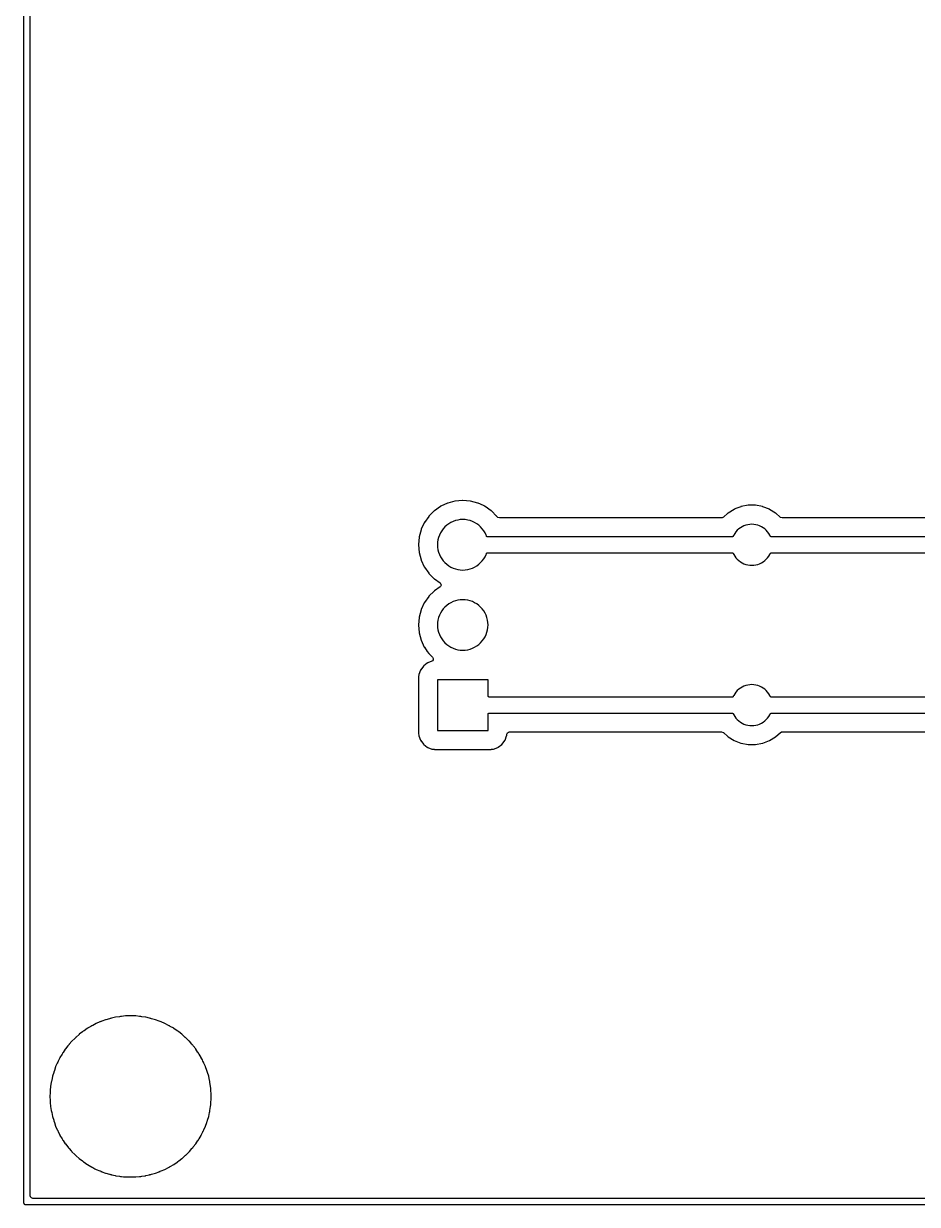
# Model space of a CAD drawing. Header units: metres. Extents: x -562 to 687, y -412 to 337.
# Drawn here: x -562.1 to -278.9, y -411.6 to -37.5 of the extents above; entities that cross this region are included whole.
import ezdxf

# ---------------------------------------------------------------- set-up
doc = ezdxf.new("R2010")
doc.units = ezdxf.units.M

msp = doc.modelspace()

# ---------------------------------------------------------------- linework, layer by layer
for points in [[(-562.13, 336.06), (-562.13, -411.14), (-562.13, -411.15), (-562.13, -411.16), (-562.13, -411.18), (-562.13, -411.19), (-562.13, -411.2), (-562.13, -411.21), (-562.13, -411.23), (-562.12, -411.24), (-562.12, -411.25), (-562.12, -411.26), (-562.12, -411.27), (-562.11, -411.29), (-562.11, -411.3), (-562.1, -411.31), (-562.1, -411.32), (-562.1, -411.33), (-562.09, -411.34), (-562.09, -411.35), (-562.08, -411.36), (-562.07, -411.38), (-562.07, -411.39), (-562.06, -411.4), (-562.06, -411.41), (-562.05, -411.42), (-562.04, -411.43), (-562.04, -411.44), (-562.03, -411.45), (-562.02, -411.46), (-562.01, -411.47), (-562, -411.48), (-562, -411.48), (-561.99, -411.49), (-561.98, -411.5), (-561.97, -411.51), (-561.96, -411.52), (-561.95, -411.53), (-561.94, -411.53), (-561.93, -411.54), (-561.92, -411.55), (-561.91, -411.56), (-561.9, -411.56), (-561.89, -411.57), (-561.88, -411.58), (-561.87, -411.58), (-561.86, -411.59), (-561.85, -411.59), (-561.84, -411.6), (-561.83, -411.6), (-561.81, -411.61), (-561.8, -411.61), (-561.79, -411.61), (-561.78, -411.62), (-561.77, -411.62), (-561.76, -411.63), (-561.74, -411.63), (-561.73, -411.63), (-561.72, -411.63), (-561.71, -411.63), (-561.7, -411.64), (-561.68, -411.64), (-561.67, -411.64), (-561.66, -411.64), (-561.65, -411.64), (-561.63, -411.64), (686.86, -411.64)], [(-560.13, 333.75), (-560.13, -408.85), (-560.06, -409.18), (-559.78, -409.5), (-559.32, -409.64), (683.17, -409.64), (683.51, -409.57), (683.83, -409.29), (683.97, -408.83), (683.98, -402.45), (685.36, 333.76), (685.29, 334.1), (685.01, 334.42), (684.55, 334.56), (-559.34, 334.56), (-559.68, 334.49), (-560, 334.21), (-560.13, 333.75)], [(-180.55, -194.15), (-321.78, -194.15), (-322.29, -194), (-322.37, -193.95), (-323.77, -192.67), (-323.78, -192.66), (-323.79, -192.66), (-323.79, -192.65), (-323.8, -192.64), (-323.81, -192.64), (-323.81, -192.64), (-323.82, -192.63), (-323.83, -192.62), (-323.85, -192.61), (-325.74, -191.44), (-325.75, -191.43), (-325.76, -191.43), (-325.77, -191.42), (-325.79, -191.41), (-325.8, -191.41), (-325.81, -191.4), (-325.82, -191.4), (-325.82, -191.4), (-327.89, -190.6), (-327.9, -190.59), (-327.92, -190.59), (-327.93, -190.59), (-327.94, -190.58), (-327.95, -190.58), (-327.96, -190.58), (-327.97, -190.57), (-327.98, -190.57), (-330.17, -190.16), (-330.18, -190.16), (-330.19, -190.16), (-330.2, -190.16), (-330.22, -190.16), (-330.23, -190.16), (-330.24, -190.16), (-330.25, -190.16), (-330.26, -190.15), (-332.49, -190.15), (-332.5, -190.16), (-332.51, -190.16), (-332.52, -190.16), (-332.53, -190.16), (-332.54, -190.16), (-332.56, -190.16), (-332.57, -190.16), (-332.58, -190.16), (-334.77, -190.57), (-334.78, -190.57), (-334.79, -190.58), (-334.8, -190.58), (-334.81, -190.58), (-334.82, -190.59), (-334.83, -190.59), (-334.84, -190.59), (-334.85, -190.6), (-336.17, -191.11), (-336.93, -191.4), (-336.93, -191.4), (-336.95, -191.41), (-336.96, -191.41), (-336.97, -191.42), (-336.99, -191.43), (-337, -191.43), (-337.01, -191.44), (-338.9, -192.61), (-338.91, -192.62), (-338.92, -192.63), (-338.93, -192.63), (-338.94, -192.64), (-338.94, -192.64), (-338.95, -192.65), (-338.96, -192.65), (-338.97, -192.66), (-338.98, -192.67), (-338.98, -192.67), (-338.98, -192.67), (-338.98, -192.67), (-338.98, -192.67), (-340.34, -193.91), (-340.82, -194.15), (-340.91, -194.15), (-411.38, -194.15), (-411.86, -194.01), (-412.08, -193.8), (-412.18, -193.66), (-412.19, -193.65), (-412.19, -193.64), (-412.2, -193.63), (-412.21, -193.62), (-412.21, -193.62), (-412.22, -193.61), (-412.23, -193.6), (-412.24, -193.59), (-413.91, -191.92), (-413.91, -191.91), (-413.92, -191.91), (-413.93, -191.9), (-413.94, -191.89), (-413.94, -191.89), (-413.95, -191.88), (-413.96, -191.87), (-413.97, -191.87), (-413.97, -191.87), (-413.97, -191.87), (-413.97, -191.87), (-413.97, -191.87), (-413.97, -191.87), (-415.91, -190.51), (-415.92, -190.5), (-415.94, -190.49), (-415.96, -190.48), (-415.97, -190.47), (-415.97, -190.47), (-415.98, -190.47), (-415.98, -190.47), (-415.98, -190.47), (-415.98, -190.47), (-416.44, -190.26), (-418.13, -189.47), (-418.14, -189.46), (-418.15, -189.46), (-418.16, -189.45), (-418.16, -189.45), (-418.17, -189.45), (-418.18, -189.45), (-418.2, -189.44), (-418.21, -189.44), (-420.49, -188.83), (-420.5, -188.82), (-420.51, -188.82), (-420.51, -188.82), (-420.52, -188.82), (-420.52, -188.82), (-420.54, -188.82), (-420.55, -188.81), (-420.56, -188.81), (-420.58, -188.81), (-422.93, -188.61), (-422.94, -188.6), (-422.95, -188.6), (-422.96, -188.6), (-422.97, -188.6), (-422.97, -188.6), (-422.98, -188.6), (-423, -188.6), (-423.01, -188.6), (-423.02, -188.61), (-425.37, -188.81), (-425.39, -188.81), (-425.4, -188.81), (-425.41, -188.82), (-425.43, -188.82), (-425.43, -188.82), (-425.43, -188.82), (-425.44, -188.82), (-425.45, -188.82), (-425.46, -188.83), (-427.74, -189.44), (-427.75, -189.44), (-427.76, -189.44), (-427.77, -189.45), (-427.78, -189.45), (-427.79, -189.45), (-427.8, -189.46), (-427.8, -189.46), (-427.81, -189.46), (-427.81, -189.46), (-427.82, -189.46), (-427.82, -189.47), (-427.82, -189.47), (-427.82, -189.47), (-429.96, -190.47), (-429.97, -190.47), (-429.97, -190.47), (-429.97, -190.47), (-429.98, -190.47), (-429.98, -190.47), (-429.99, -190.48), (-430.01, -190.49), (-430.02, -190.5), (-430.04, -190.51), (-431.97, -191.87), (-431.98, -191.87), (-431.99, -191.88), (-432, -191.89), (-432.01, -191.89), (-432.02, -191.9), (-432.03, -191.91), (-432.03, -191.91), (-432.04, -191.92), (-433.71, -193.59), (-433.72, -193.6), (-433.73, -193.61), (-433.73, -193.62), (-433.74, -193.62), (-433.75, -193.63), (-433.76, -193.64), (-433.76, -193.65), (-433.77, -193.66), (-435.12, -195.59), (-435.13, -195.61), (-435.14, -195.63), (-435.15, -195.64), (-435.16, -195.66), (-435.16, -195.66), (-435.16, -195.66), (-435.16, -195.66), (-435.17, -195.67), (-435.17, -195.67), (-436.1, -197.68), (-436.12, -197.7), (-436.17, -197.81), (-436.17, -197.81), (-436.17, -197.82), (-436.17, -197.82), (-436.17, -197.82), (-436.17, -197.82), (-436.17, -197.83), (-436.18, -197.84), (-436.18, -197.85), (-436.18, -197.86), (-436.19, -197.87), (-436.19, -197.88), (-436.19, -197.88), (-436.2, -197.89), (-436.81, -200.18), (-436.81, -200.18), (-436.81, -200.19), (-436.81, -200.2), (-436.81, -200.21), (-436.81, -200.21), (-436.82, -200.22), (-436.82, -200.24), (-436.82, -200.25), (-436.82, -200.26), (-437.03, -202.62), (-437.03, -202.63), (-437.03, -202.64), (-437.03, -202.65), (-437.03, -202.66), (-437.03, -202.66), (-437.03, -202.67), (-437.03, -202.68), (-437.03, -202.69), (-437.03, -202.7), (-436.82, -205.06), (-436.82, -205.07), (-436.82, -205.08), (-436.82, -205.1), (-436.81, -205.11), (-436.81, -205.11), (-436.81, -205.12), (-436.81, -205.13), (-436.81, -205.14), (-436.81, -205.14), (-436.2, -207.43), (-436.19, -207.44), (-436.19, -207.45), (-436.19, -207.46), (-436.18, -207.47), (-436.18, -207.47), (-436.18, -207.49), (-436.17, -207.5), (-436.17, -207.51), (-436.16, -207.53), (-435.17, -209.65), (-435.17, -209.65), (-435.16, -209.66), (-435.16, -209.66), (-435.16, -209.66), (-435.16, -209.66), (-435.15, -209.68), (-435.14, -209.69), (-435.13, -209.71), (-435.12, -209.73), (-433.77, -211.66), (-433.77, -211.66), (-433.77, -211.66), (-433.77, -211.66), (-433.77, -211.66), (-433.77, -211.66), (-433.76, -211.67), (-433.75, -211.68), (-433.75, -211.69), (-433.74, -211.7), (-433.73, -211.71), (-433.73, -211.71), (-433.72, -211.72), (-433.71, -211.73), (-432.04, -213.4), (-432.03, -213.41), (-432.03, -213.41), (-432.02, -213.42), (-432.01, -213.43), (-432.01, -213.43), (-432, -213.44), (-431.99, -213.44), (-431.98, -213.45), (-431.97, -213.45), (-430.18, -214.71), (-429.88, -215.09), (-429.84, -215.49), (-430.04, -215.9), (-430.14, -215.98), (-431.97, -217.27), (-431.98, -217.27), (-431.99, -217.28), (-432, -217.29), (-432.01, -217.29), (-432.02, -217.3), (-432.03, -217.31), (-432.03, -217.31), (-432.04, -217.32), (-433.71, -218.99), (-433.72, -219), (-433.73, -219.01), (-433.73, -219.02), (-433.74, -219.02), (-433.75, -219.03), (-433.76, -219.04), (-433.76, -219.05), (-433.77, -219.06), (-435.12, -220.99), (-435.13, -221.01), (-435.14, -221.03), (-435.15, -221.04), (-435.16, -221.06), (-435.16, -221.06), (-435.16, -221.06), (-435.16, -221.06), (-435.17, -221.07), (-435.17, -221.07), (-436.17, -223.21), (-436.17, -223.21), (-436.17, -223.22), (-436.17, -223.22), (-436.17, -223.22), (-436.17, -223.22), (-436.17, -223.23), (-436.18, -223.24), (-436.18, -223.25), (-436.18, -223.26), (-436.19, -223.27), (-436.19, -223.28), (-436.19, -223.28), (-436.2, -223.29), (-436.81, -225.58), (-436.81, -225.58), (-436.81, -225.59), (-436.81, -225.6), (-436.81, -225.61), (-436.81, -225.61), (-436.82, -225.62), (-436.82, -225.64), (-436.82, -225.65), (-436.82, -225.66), (-437.03, -228.02), (-437.03, -228.03), (-437.03, -228.04), (-437.03, -228.05), (-437.03, -228.06), (-437.03, -228.06), (-437.03, -228.07)], [(-176.92, -200.16), (-325.06, -200.16), (-325.07, -200.16), (-325.08, -200.16), (-325.09, -200.16), (-325.11, -200.16), (-325.12, -200.16), (-325.13, -200.15), (-325.14, -200.15), (-325.15, -200.15), (-325.16, -200.15), (-325.18, -200.14), (-325.19, -200.14), (-325.2, -200.14), (-325.21, -200.14), (-325.22, -200.13), (-325.23, -200.13), (-325.24, -200.12), (-325.25, -200.12), (-325.26, -200.11), (-325.28, -200.11), (-325.29, -200.1), (-325.3, -200.1), (-325.31, -200.09), (-325.32, -200.09), (-325.33, -200.08), (-325.34, -200.07), (-325.35, -200.07), (-325.36, -200.06), (-325.37, -200.05), (-325.37, -200.05), (-325.38, -200.04), (-325.39, -200.03), (-325.4, -200.02), (-325.41, -200.02), (-325.42, -200.01), (-325.43, -200), (-325.43, -199.99), (-325.44, -199.98), (-325.45, -199.97), (-325.46, -199.96), (-325.46, -199.95), (-325.47, -199.94), (-325.48, -199.93), (-325.48, -199.92), (-325.49, -199.91), (-325.5, -199.9), (-325.5, -199.89), (-325.51, -199.88), (-325.51, -199.87), (-325.64, -199.6), (-325.97, -199.05), (-326.35, -198.54), (-326.78, -198.06), (-327.25, -197.64), (-327.76, -197.26), (-328.31, -196.93), (-328.89, -196.66), (-329.49, -196.44), (-330.11, -196.29), (-330.74, -196.19), (-331.37, -196.16), (-332.01, -196.19), (-332.64, -196.29), (-333.26, -196.44), (-333.86, -196.66), (-334.44, -196.93), (-334.98, -197.26), (-335.5, -197.64), (-335.97, -198.06), (-336.4, -198.54), (-336.78, -199.05), (-337.11, -199.6), (-337.24, -199.87), (-337.24, -199.88), (-337.25, -199.89), (-337.25, -199.9), (-337.26, -199.91), (-337.26, -199.92), (-337.27, -199.93), (-337.28, -199.94), (-337.28, -199.95), (-337.29, -199.96), (-337.3, -199.97), (-337.31, -199.98), (-337.31, -199.99), (-337.32, -200), (-337.33, -200.01), (-337.34, -200.02), (-337.35, -200.02), (-337.36, -200.03), (-337.36, -200.04), (-337.37, -200.05), (-337.38, -200.05), (-337.39, -200.06), (-337.4, -200.07), (-337.41, -200.07), (-337.42, -200.08), (-337.43, -200.09), (-337.44, -200.09), (-337.45, -200.1), (-337.46, -200.1), (-337.47, -200.11), (-337.48, -200.11), (-337.49, -200.12), (-337.5, -200.12), (-337.52, -200.13), (-337.53, -200.13), (-337.54, -200.14), (-337.55, -200.14), (-337.56, -200.14), (-337.57, -200.14), (-337.58, -200.15), (-337.59, -200.15), (-337.61, -200.15), (-337.62, -200.15), (-337.63, -200.16), (-337.64, -200.16), (-337.65, -200.16), (-337.66, -200.16), (-337.68, -200.16), (-337.69, -200.16), (-415.03, -200.16), (-415.04, -200.16), (-415.05, -200.16), (-415.07, -200.16), (-415.08, -200.16), (-415.09, -200.16), (-415.1, -200.15), (-415.11, -200.15), (-415.12, -200.15), (-415.14, -200.15), (-415.15, -200.14), (-415.16, -200.14), (-415.17, -200.14), (-415.18, -200.14), (-415.19, -200.13), (-415.2, -200.13), (-415.22, -200.12), (-415.23, -200.12), (-415.24, -200.11), (-415.25, -200.11), (-415.26, -200.1), (-415.27, -200.1), (-415.28, -200.09), (-415.29, -200.09), (-415.3, -200.08), (-415.31, -200.07), (-415.32, -200.07), (-415.33, -200.06), (-415.34, -200.05), (-415.35, -200.05), (-415.36, -200.04), (-415.37, -200.03), (-415.37, -200.02), (-415.38, -200.01), (-415.39, -200.01), (-415.4, -200), (-415.41, -199.99), (-415.41, -199.98), (-415.42, -199.97), (-415.43, -199.96), (-415.44, -199.95), (-415.44, -199.94), (-415.45, -199.93), (-415.46, -199.92), (-415.46, -199.91), (-415.47, -199.9), (-415.47, -199.89), (-415.48, -199.88), (-415.48, -199.87), (-415.49, -199.86), (-415.49, -199.85), (-415.5, -199.84), (-415.5, -199.83), (-415.58, -199.6), (-415.92, -198.89), (-416.32, -198.22), (-416.79, -197.59), (-417.32, -197), (-417.9, -196.48), (-418.53, -196.01), (-419.2, -195.61), (-419.91, -195.27), (-420.65, -195.01), (-421.41, -194.81), (-422.19, -194.7), (-422.97, -194.66), (-423.76, -194.7), (-424.53, -194.81), (-425.3, -195.01), (-426.04, -195.27), (-426.74, -195.61), (-427.42, -196.01), (-428.05, -196.48), (-428.63, -197), (-429.16, -197.59), (-429.63, -198.22), (-430.03, -198.89), (-430.36, -199.6), (-430.63, -200.34), (-430.82, -201.1), (-430.93, -201.88), (-430.97, -202.66), (-430.93, -203.44), (-430.82, -204.22), (-430.63, -204.98), (-430.36, -205.72), (-430.03, -206.43), (-429.63, -207.1), (-429.16, -207.73), (-428.63, -208.32), (-428.05, -208.84), (-427.42, -209.31), (-426.74, -209.71), (-426.04, -210.05), (-425.3, -210.31), (-424.53, -210.51), (-423.76, -210.62), (-422.97, -210.66)], [(-422.97, -210.66), (-422.19, -210.62), (-421.41, -210.51), (-420.65, -210.31), (-419.91, -210.05), (-419.2, -209.71), (-418.53, -209.31), (-417.9, -208.84), (-417.32, -208.32), (-416.79, -207.73), (-416.32, -207.1), (-415.92, -206.43), (-415.58, -205.72), (-415.5, -205.49), (-415.5, -205.48), (-415.49, -205.47), (-415.49, -205.46), (-415.48, -205.45), (-415.48, -205.44), (-415.47, -205.43), (-415.47, -205.42), (-415.46, -205.41), (-415.46, -205.4), (-415.45, -205.39), (-415.44, -205.38), (-415.44, -205.37), (-415.43, -205.36), (-415.42, -205.35), (-415.41, -205.34), (-415.41, -205.33), (-415.4, -205.32), (-415.39, -205.31), (-415.38, -205.31), (-415.37, -205.3), (-415.37, -205.29), (-415.36, -205.28), (-415.35, -205.27), (-415.34, -205.27), (-415.33, -205.26), (-415.32, -205.25), (-415.31, -205.25), (-415.3, -205.24), (-415.29, -205.23), (-415.28, -205.23), (-415.27, -205.22), (-415.26, -205.22), (-415.25, -205.21), (-415.24, -205.21), (-415.23, -205.2), (-415.22, -205.2), (-415.2, -205.19), (-415.19, -205.19), (-415.18, -205.18), (-415.17, -205.18), (-415.16, -205.18), (-415.15, -205.18), (-415.14, -205.17), (-415.12, -205.17), (-415.11, -205.17), (-415.1, -205.17), (-415.09, -205.16), (-415.08, -205.16), (-415.07, -205.16), (-415.05, -205.16), (-415.04, -205.16), (-415.03, -205.16), (-337.69, -205.16), (-337.68, -205.16), (-337.66, -205.16), (-337.65, -205.16), (-337.64, -205.16), (-337.63, -205.16), (-337.62, -205.17), (-337.61, -205.17), (-337.59, -205.17), (-337.58, -205.17), (-337.57, -205.18), (-337.56, -205.18), (-337.55, -205.18), (-337.54, -205.18), (-337.53, -205.19), (-337.52, -205.19), (-337.5, -205.2), (-337.49, -205.2), (-337.48, -205.21), (-337.47, -205.21), (-337.46, -205.22), (-337.45, -205.22), (-337.44, -205.23), (-337.43, -205.23), (-337.42, -205.24), (-337.41, -205.25), (-337.4, -205.25), (-337.39, -205.26), (-337.38, -205.27), (-337.37, -205.27), (-337.36, -205.28), (-337.36, -205.29), (-337.35, -205.3), (-337.34, -205.3), (-337.33, -205.31), (-337.32, -205.32), (-337.31, -205.33), (-337.31, -205.34), (-337.3, -205.35), (-337.29, -205.36), (-337.28, -205.37), (-337.28, -205.38), (-337.27, -205.39), (-337.26, -205.4), (-337.26, -205.41), (-337.25, -205.42), (-337.25, -205.43), (-337.24, -205.44), (-337.24, -205.45), (-337.11, -205.72), (-336.78, -206.27), (-336.4, -206.78), (-335.97, -207.26), (-335.5, -207.68), (-334.98, -208.06), (-334.44, -208.39), (-333.86, -208.66), (-333.26, -208.88), (-332.64, -209.03), (-332.01, -209.13), (-331.37, -209.16), (-330.74, -209.13), (-330.11, -209.03), (-329.49, -208.88), (-328.89, -208.66), (-328.31, -208.39), (-327.76, -208.06), (-327.25, -207.68), (-326.78, -207.26), (-326.35, -206.78), (-325.97, -206.27), (-325.64, -205.72), (-325.51, -205.45), (-325.51, -205.44), (-325.5, -205.43), (-325.5, -205.42), (-325.49, -205.41), (-325.48, -205.4), (-325.48, -205.39), (-325.47, -205.38), (-325.46, -205.37), (-325.46, -205.36), (-325.45, -205.35), (-325.44, -205.34), (-325.43, -205.33), (-325.43, -205.32), (-325.42, -205.31), (-325.41, -205.3), (-325.4, -205.3), (-325.39, -205.29), (-325.38, -205.28), (-325.37, -205.27), (-325.37, -205.27), (-325.36, -205.26), (-325.35, -205.25), (-325.34, -205.25), (-325.33, -205.24), (-325.32, -205.23), (-325.31, -205.23), (-325.3, -205.22), (-325.29, -205.22), (-325.28, -205.21), (-325.26, -205.21), (-325.25, -205.2), (-325.24, -205.2), (-325.23, -205.19), (-325.22, -205.19), (-325.21, -205.18), (-325.2, -205.18), (-325.19, -205.18), (-325.18, -205.18), (-325.16, -205.17), (-325.15, -205.17), (-325.14, -205.17), (-325.13, -205.17), (-325.12, -205.16), (-325.11, -205.16), (-325.09, -205.16), (-325.08, -205.16), (-325.07, -205.16), (-325.06, -205.16), (-176.92, -205.16)], [(-422.97, -236.06), (-422.19, -236.02), (-421.41, -235.91), (-420.65, -235.71), (-419.91, -235.45), (-419.2, -235.11), (-418.53, -234.71), (-417.9, -234.24), (-417.32, -233.72), (-416.79, -233.13), (-416.32, -232.5), (-415.92, -231.83), (-415.58, -231.12), (-415.32, -230.38), (-415.13, -229.62), (-415.01, -228.84), (-414.97, -228.06), (-415.01, -227.28), (-415.13, -226.5), (-415.32, -225.74), (-415.58, -225), (-415.92, -224.29), (-416.32, -223.62), (-416.79, -222.99), (-417.32, -222.4), (-417.9, -221.88), (-418.53, -221.41), (-419.2, -221.01), (-419.91, -220.67), (-420.65, -220.41), (-421.41, -220.21), (-422.19, -220.1), (-422.97, -220.06), (-423.76, -220.1), (-424.53, -220.21), (-425.3, -220.41), (-426.04, -220.67), (-426.74, -221.01), (-427.42, -221.41), (-428.05, -221.88), (-428.63, -222.4), (-429.16, -222.99), (-429.63, -223.62), (-430.03, -224.29), (-430.36, -225), (-430.63, -225.74), (-430.82, -226.5), (-430.93, -227.28), (-430.97, -228.06), (-430.93, -228.84), (-430.82, -229.62), (-430.63, -230.38), (-430.36, -231.12), (-430.03, -231.83), (-429.63, -232.5), (-429.16, -233.13), (-428.63, -233.72), (-428.05, -234.24), (-427.42, -234.71), (-426.74, -235.11), (-426.04, -235.45), (-425.3, -235.71), (-424.53, -235.91), (-423.76, -236.02), (-422.97, -236.06)], [(-437.03, -228.07), (-437.03, -228.07), (-437.03, -228.08), (-437.03, -228.09), (-437.03, -228.1), (-436.82, -230.46), (-436.82, -230.47), (-436.82, -230.48), (-436.82, -230.5), (-436.81, -230.51), (-436.81, -230.51), (-436.81, -230.52), (-436.81, -230.53), (-436.81, -230.54), (-436.81, -230.54), (-436.2, -232.83), (-436.19, -232.84), (-436.19, -232.85), (-436.19, -232.86), (-436.18, -232.87), (-436.18, -232.87), (-436.18, -232.89), (-436.17, -232.9), (-436.17, -232.91), (-435.17, -235.05), (-435.17, -235.05), (-435.17, -235.05), (-435.17, -235.05), (-435.16, -235.06), (-435.16, -235.06), (-435.16, -235.06), (-435.16, -235.06), (-435.15, -235.08), (-435.14, -235.09), (-435.13, -235.11), (-435.12, -235.13), (-434.2, -236.44), (-433.77, -237.06), (-433.76, -237.07), (-433.76, -237.08), (-433.75, -237.09), (-433.74, -237.09), (-433.74, -237.09), (-433.74, -237.1), (-433.73, -237.11), (-433.72, -237.12), (-433.71, -237.13), (-432.54, -238.3), (-432.31, -238.72), (-432.34, -239.12), (-432.61, -239.48), (-432.79, -239.58), (-434.07, -240.05), (-434.08, -240.06), (-434.09, -240.06), (-434.1, -240.07), (-434.11, -240.07), (-434.12, -240.08), (-434.13, -240.08), (-434.14, -240.09), (-434.15, -240.09), (-434.15, -240.09), (-434.17, -240.1), (-434.18, -240.11), (-434.19, -240.11), (-434.2, -240.12), (-435.35, -240.98), (-435.36, -241), (-435.38, -241.01), (-435.39, -241.02), (-435.4, -241.03), (-435.4, -241.03), (-435.42, -241.04), (-435.43, -241.06), (-435.44, -241.07), (-435.45, -241.08), (-436.31, -242.24), (-436.32, -242.25), (-436.33, -242.26), (-436.34, -242.28), (-436.35, -242.29), (-436.35, -242.29), (-436.35, -242.3), (-436.36, -242.31), (-436.36, -242.32), (-436.36, -242.32), (-436.37, -242.33), (-436.37, -242.34), (-436.38, -242.35), (-436.38, -242.36), (-436.88, -243.71), (-436.89, -243.72), (-436.89, -243.73), (-436.89, -243.74), (-436.9, -243.75), (-436.9, -243.76), (-436.9, -243.77), (-436.9, -243.78), (-436.91, -243.79), (-436.91, -243.8), (-436.91, -243.81), (-436.91, -243.82), (-436.91, -243.83), (-436.98, -244.43), (-436.98, -244.44), (-436.98, -244.45), (-436.98, -244.45), (-436.98, -244.46), (-436.98, -244.46), (-436.98, -244.47), (-436.98, -244.48), (-436.98, -262.44), (-436.98, -262.45), (-436.98, -262.46), (-436.98, -262.47), (-436.98, -262.48), (-436.98, -262.49), (-436.98, -262.49), (-436.98, -262.49), (-436.91, -263.09), (-436.91, -263.1), (-436.91, -263.11), (-436.91, -263.12), (-436.91, -263.13), (-436.9, -263.14), (-436.9, -263.15), (-436.9, -263.16), (-436.9, -263.17), (-436.89, -263.18), (-436.89, -263.19), (-436.89, -263.2), (-436.88, -263.21), (-436.38, -264.56), (-436.38, -264.57), (-436.37, -264.58), (-436.37, -264.59), (-436.36, -264.6), (-436.36, -264.6), (-436.36, -264.61), (-436.35, -264.62), (-436.35, -264.63), (-436.35, -264.63), (-436.34, -264.64), (-436.33, -264.66), (-436.32, -264.67), (-436.31, -264.68), (-435.45, -265.84), (-435.44, -265.85), (-435.43, -265.86), (-435.42, -265.88), (-435.4, -265.89), (-435.4, -265.89), (-435.39, -265.9), (-435.38, -265.91), (-435.36, -265.92), (-435.35, -265.94), (-434.2, -266.8), (-434.18, -266.81), (-434.17, -266.82), (-434.16, -266.82), (-434.15, -266.83), (-434.15, -266.83), (-434.14, -266.84), (-434.13, -266.84), (-434.12, -266.85), (-434.11, -266.85), (-434.1, -266.85), (-434.09, -266.86), (-434.08, -266.86), (-434.07, -266.87), (-432.72, -267.37), (-432.72, -267.37), (-432.71, -267.37), (-432.7, -267.38), (-432.69, -267.38), (-432.67, -267.38), (-432.66, -267.39), (-432.65, -267.39), (-432.64, -267.39), (-432.63, -267.39), (-432.61, -267.4), (-432.6, -267.4), (-432.53, -267.41), (-432.01, -267.46), (-431.99, -267.46), (-431.98, -267.46), (-431.97, -267.46), (-431.95, -267.47), (-414, -267.47), (-413.98, -267.46), (-413.97, -267.46), (-413.96, -267.46), (-413.94, -267.46), (-413.35, -267.4), (-413.34, -267.4), (-413.33, -267.4), (-413.31, -267.39), (-413.3, -267.39), (-413.29, -267.39), (-413.28, -267.39), (-413.27, -267.39), (-413.26, -267.38), (-413.25, -267.38), (-413.24, -267.38), (-413.23, -267.37), (-413.22, -267.37), (-411.88, -266.87), (-411.86, -266.86), (-411.85, -266.86), (-411.84, -266.85), (-411.83, -266.85), (-411.82, -266.84), (-411.81, -266.84), (-411.8, -266.83), (-411.79, -266.82), (-411.78, -266.82), (-411.77, -266.81), (-411.76, -266.81), (-411.75, -266.8), (-410.6, -265.94), (-410.59, -265.93), (-410.58, -265.92), (-410.57, -265.91), (-410.56, -265.91), (-410.55, -265.9), (-410.54, -265.89), (-410.54, -265.88), (-410.53, -265.87), (-410.52, -265.86), (-410.51, -265.85), (-410.51, -265.84), (-410.5, -265.84), (-409.64, -264.68), (-409.63, -264.67), (-409.62, -264.66), (-409.62, -264.65), (-409.61, -264.64), (-409.6, -264.63), (-409.6, -264.62), (-409.59, -264.61), (-409.59, -264.6), (-409.58, -264.59), (-409.58, -264.58), (-409.57, -264.57), (-409.57, -264.56), (-409.06, -263.21), (-409.06, -263.2), (-409.06, -263.19), (-409.05, -263.18), (-409.05, -263.17), (-409.05, -263.16), (-409.05, -263.15), (-409.04, -263.14), (-409.04, -263.13), (-409.04, -263.12), (-409.04, -263.11), (-409.04, -263.1), (-409.04, -263.09), (-408.99, -262.7), (-408.81, -262.25), (-408.45, -262), (-408.21, -261.97), (-340.96, -261.97), (-340.45, -262.12), (-340.38, -262.17), (-338.98, -263.45), (-338.97, -263.46), (-338.96, -263.47), (-338.95, -263.47), (-338.94, -263.48), (-338.93, -263.49), (-338.92, -263.49), (-338.92, -263.5), (-338.92, -263.5), (-338.91, -263.5), (-338.9, -263.51), (-337.01, -264.68), (-337, -264.68), (-336.99, -264.69), (-336.98, -264.69), (-336.97, -264.7), (-336.97, -264.7), (-336.96, -264.7), (-336.95, -264.71), (-336.94, -264.71), (-336.93, -264.72), (-334.85, -265.52), (-334.84, -265.53), (-334.83, -265.53), (-334.82, -265.53), (-334.81, -265.54), (-334.8, -265.54), (-334.79, -265.54), (-334.78, -265.55), (-334.77, -265.55), (-332.58, -265.96), (-332.57, -265.96), (-332.56, -265.96), (-332.54, -265.96), (-332.53, -265.96), (-332.52, -265.96), (-332.51, -265.96), (-332.5, -265.96), (-332.49, -265.97), (-330.26, -265.97), (-330.25, -265.96), (-330.24, -265.96), (-330.23, -265.96), (-330.22, -265.96), (-330.2, -265.96), (-330.19, -265.96), (-330.18, -265.96), (-330.17, -265.96), (-327.98, -265.55), (-327.97, -265.55), (-327.96, -265.54), (-327.95, -265.54), (-327.94, -265.54), (-327.93, -265.53), (-327.92, -265.53), (-327.9, -265.53), (-327.89, -265.52), (-325.82, -264.72), (-325.81, -264.71), (-325.8, -264.71), (-325.79, -264.71), (-325.78, -264.7), (-325.77, -264.69), (-325.76, -264.69), (-325.75, -264.68), (-325.74, -264.68), (-323.85, -263.51), (-323.84, -263.5), (-323.83, -263.49), (-323.82, -263.49), (-323.81, -263.48), (-323.8, -263.47), (-323.79, -263.47), (-323.78, -263.46), (-323.77, -263.45), (-322.41, -262.21), (-321.93, -261.97), (-321.83, -261.97), (-183.77, -261.97)], [(-177.47, -250.96), (-325.06, -250.96), (-325.07, -250.96), (-325.08, -250.96), (-325.09, -250.96), (-325.11, -250.96), (-325.12, -250.96), (-325.13, -250.95), (-325.14, -250.95), (-325.15, -250.95), (-325.16, -250.95), (-325.18, -250.94), (-325.19, -250.94), (-325.2, -250.94), (-325.21, -250.94), (-325.22, -250.93), (-325.23, -250.93), (-325.24, -250.92), (-325.25, -250.92), (-325.26, -250.91), (-325.28, -250.91), (-325.29, -250.9), (-325.3, -250.9), (-325.31, -250.89), (-325.32, -250.89), (-325.33, -250.88), (-325.34, -250.87), (-325.35, -250.87), (-325.36, -250.86), (-325.37, -250.85), (-325.37, -250.85), (-325.38, -250.84), (-325.39, -250.83), (-325.4, -250.82), (-325.41, -250.82), (-325.42, -250.81), (-325.43, -250.8), (-325.43, -250.79), (-325.44, -250.78), (-325.45, -250.77), (-325.46, -250.76), (-325.46, -250.75), (-325.47, -250.74), (-325.48, -250.73), (-325.48, -250.72), (-325.49, -250.71), (-325.5, -250.7), (-325.5, -250.69), (-325.51, -250.68), (-325.51, -250.67), (-325.64, -250.4), (-325.97, -249.85), (-326.35, -249.34), (-326.78, -248.86), (-327.25, -248.44), (-327.76, -248.06), (-328.31, -247.73), (-328.89, -247.46), (-329.49, -247.24), (-330.11, -247.09), (-330.74, -246.99), (-331.37, -246.96), (-332.01, -246.99), (-332.64, -247.09), (-333.26, -247.24), (-333.86, -247.46), (-334.44, -247.73), (-334.98, -248.06), (-335.5, -248.44), (-335.97, -248.86), (-336.4, -249.34), (-336.78, -249.85), (-337.11, -250.4), (-337.24, -250.67), (-337.24, -250.68), (-337.25, -250.69), (-337.25, -250.7), (-337.26, -250.71), (-337.26, -250.72), (-337.27, -250.73), (-337.28, -250.74), (-337.28, -250.75), (-337.29, -250.76), (-337.3, -250.77), (-337.31, -250.78), (-337.31, -250.79), (-337.32, -250.8), (-337.33, -250.81), (-337.34, -250.82), (-337.35, -250.82), (-337.36, -250.83), (-337.36, -250.84), (-337.37, -250.85), (-337.38, -250.85), (-337.39, -250.86), (-337.4, -250.87), (-337.41, -250.87), (-337.42, -250.88), (-337.43, -250.89), (-337.44, -250.89), (-337.45, -250.9), (-337.46, -250.9), (-337.47, -250.91), (-337.48, -250.91), (-337.49, -250.92), (-337.5, -250.92), (-337.52, -250.93), (-337.53, -250.93), (-337.54, -250.94), (-337.55, -250.94), (-337.56, -250.94), (-337.57, -250.94), (-337.58, -250.95), (-337.59, -250.95), (-337.61, -250.95), (-337.62, -250.95), (-337.63, -250.96), (-337.64, -250.96), (-337.65, -250.96), (-337.66, -250.96), (-337.68, -250.96), (-337.69, -250.96), (-414.47, -250.96), (-414.49, -250.96), (-414.5, -250.96), (-414.51, -250.96), (-414.52, -250.96), (-414.54, -250.95), (-414.55, -250.95), (-414.56, -250.95), (-414.57, -250.95), (-414.58, -250.95), (-414.6, -250.94), (-414.61, -250.94), (-414.62, -250.94), (-414.63, -250.93), (-414.64, -250.93), (-414.65, -250.92), (-414.67, -250.92), (-414.68, -250.92), (-414.69, -250.91), (-414.7, -250.91), (-414.71, -250.9), (-414.72, -250.89), (-414.73, -250.89), (-414.74, -250.88), (-414.75, -250.87), (-414.76, -250.87), (-414.77, -250.86), (-414.78, -250.85), (-414.79, -250.85), (-414.8, -250.84), (-414.81, -250.83), (-414.82, -250.82), (-414.83, -250.81), (-414.84, -250.8), (-414.84, -250.79), (-414.85, -250.79), (-414.86, -250.78), (-414.87, -250.77), (-414.88, -250.76), (-414.88, -250.75), (-414.89, -250.74), (-414.9, -250.73), (-414.9, -250.72), (-414.91, -250.7), (-414.91, -250.69), (-414.92, -250.68), (-414.93, -250.67), (-414.93, -250.66), (-414.94, -250.65), (-414.94, -250.64), (-414.94, -250.63), (-414.95, -250.62), (-414.95, -250.6), (-414.96, -250.59), (-414.96, -250.58), (-414.96, -250.57), (-414.96, -250.56), (-414.97, -250.54), (-414.97, -250.53), (-414.97, -250.52), (-414.97, -250.51), (-414.97, -250.5), (-414.97, -250.48), (-414.97, -250.47), (-414.97, -250.46), (-414.97, -245.46), (-430.97, -245.46), (-430.97, -261.46)], [(-430.97, -261.46), (-414.97, -261.46), (-414.97, -256.46), (-414.97, -256.45), (-414.97, -256.44), (-414.97, -256.42), (-414.97, -256.41), (-414.97, -256.4), (-414.97, -256.39), (-414.97, -256.38), (-414.96, -256.36), (-414.96, -256.35), (-414.96, -256.34), (-414.96, -256.33), (-414.95, -256.32), (-414.95, -256.3), (-414.94, -256.29), (-414.94, -256.28), (-414.94, -256.27), (-414.93, -256.26), (-414.93, -256.25), (-414.92, -256.24), (-414.91, -256.23), (-414.91, -256.22), (-414.9, -256.2), (-414.9, -256.19), (-414.89, -256.18), (-414.88, -256.17), (-414.88, -256.16), (-414.87, -256.15), (-414.86, -256.14), (-414.85, -256.13), (-414.84, -256.13), (-414.84, -256.12), (-414.83, -256.11), (-414.82, -256.1), (-414.81, -256.09), (-414.8, -256.08), (-414.79, -256.07), (-414.78, -256.07), (-414.77, -256.06), (-414.76, -256.05), (-414.75, -256.05), (-414.74, -256.04), (-414.73, -256.03), (-414.72, -256.03), (-414.71, -256.02), (-414.7, -256.01), (-414.69, -256.01), (-414.68, -256), (-414.67, -256), (-414.65, -256), (-414.64, -255.99), (-414.63, -255.99), (-414.62, -255.98), (-414.61, -255.98), (-414.6, -255.98), (-414.58, -255.97), (-414.57, -255.97), (-414.56, -255.97), (-414.55, -255.97), (-414.54, -255.97), (-414.52, -255.96), (-414.51, -255.96), (-414.5, -255.96), (-414.49, -255.96), (-414.47, -255.96), (-337.69, -255.96), (-337.68, -255.96), (-337.66, -255.96), (-337.65, -255.96), (-337.64, -255.96), (-337.63, -255.96), (-337.62, -255.97), (-337.61, -255.97), (-337.59, -255.97), (-337.58, -255.97), (-337.57, -255.98), (-337.56, -255.98), (-337.55, -255.98), (-337.54, -255.98), (-337.53, -255.99), (-337.52, -255.99), (-337.5, -256), (-337.49, -256), (-337.48, -256.01), (-337.47, -256.01), (-337.46, -256.02), (-337.45, -256.02), (-337.44, -256.03), (-337.43, -256.03), (-337.42, -256.04), (-337.41, -256.05), (-337.4, -256.05), (-337.39, -256.06), (-337.38, -256.07), (-337.37, -256.07), (-337.36, -256.08), (-337.36, -256.09), (-337.35, -256.1), (-337.34, -256.1), (-337.33, -256.11), (-337.32, -256.12), (-337.31, -256.13), (-337.31, -256.14), (-337.3, -256.15), (-337.29, -256.16), (-337.28, -256.17), (-337.28, -256.18), (-337.27, -256.19), (-337.26, -256.2), (-337.26, -256.21), (-337.25, -256.22), (-337.25, -256.23), (-337.24, -256.24), (-337.24, -256.25), (-337.11, -256.52), (-336.78, -257.07), (-336.4, -257.58), (-335.97, -258.06), (-335.5, -258.48), (-334.98, -258.86), (-334.44, -259.19), (-333.86, -259.46), (-333.26, -259.68), (-332.64, -259.83), (-332.01, -259.93), (-331.37, -259.96), (-330.74, -259.93), (-330.11, -259.83), (-329.49, -259.68), (-328.89, -259.46), (-328.31, -259.19), (-327.76, -258.86), (-327.25, -258.48), (-326.78, -258.06), (-326.35, -257.58), (-325.97, -257.07), (-325.64, -256.52), (-325.51, -256.25), (-325.51, -256.24), (-325.5, -256.23), (-325.5, -256.22), (-325.49, -256.21), (-325.48, -256.2), (-325.48, -256.19), (-325.47, -256.18), (-325.46, -256.17), (-325.46, -256.16), (-325.45, -256.15), (-325.44, -256.14), (-325.43, -256.13), (-325.43, -256.12), (-325.42, -256.11), (-325.41, -256.1), (-325.4, -256.1), (-325.39, -256.09), (-325.38, -256.08), (-325.37, -256.07), (-325.37, -256.07), (-325.36, -256.06), (-325.35, -256.05), (-325.34, -256.05), (-325.33, -256.04), (-325.32, -256.03), (-325.31, -256.03), (-325.3, -256.02), (-325.29, -256.02), (-325.28, -256.01), (-325.26, -256.01), (-325.25, -256), (-325.24, -256), (-325.23, -255.99), (-325.22, -255.99), (-325.21, -255.98), (-325.2, -255.98), (-325.19, -255.98), (-325.18, -255.98), (-325.16, -255.97), (-325.15, -255.97), (-325.14, -255.97), (-325.13, -255.97), (-325.12, -255.96), (-325.11, -255.96), (-325.09, -255.96), (-325.08, -255.96), (-325.07, -255.96), (-325.06, -255.96), (-177.47, -255.96)], [(-553.79, -377.45), (-553.79, -377.45), (-553.79, -377.46), (-553.79, -377.46), (-553.79, -377.47), (-553.71, -378.7), (-553.71, -378.72), (-553.71, -379.01), (-553.71, -379.03), (-553.71, -379.04), (-553.71, -379.06), (-553.71, -379.07), (-553.67, -379.36), (-553.67, -379.38), (-553.59, -380.61), (-553.59, -380.62), (-553.59, -380.63), (-553.59, -380.64), (-553.59, -380.65), (-553.59, -380.65), (-553.59, -380.66), (-553.58, -380.66), (-553.58, -380.67), (-553.58, -380.67), (-553.35, -381.88), (-553.35, -381.91), (-553.31, -382.19), (-553.31, -382.2), (-553.31, -382.22), (-553.3, -382.23), (-553.3, -382.24), (-553.3, -382.24), (-553.3, -382.25), (-553.3, -382.25), (-553.3, -382.25), (-553.3, -382.25), (-553.23, -382.53), (-553.22, -382.55), (-552.99, -383.76), (-552.99, -383.78), (-552.99, -383.8), (-552.98, -383.81), (-552.98, -383.83), (-552.6, -385), (-552.59, -385.02), (-552.52, -385.3), (-552.51, -385.31), (-552.51, -385.32), (-552.51, -385.34), (-552.5, -385.35), (-552.5, -385.35), (-552.5, -385.35), (-552.5, -385.35), (-552.5, -385.35), (-552.5, -385.36), (-552.39, -385.62), (-552.39, -385.65), (-552, -386.82), (-552, -386.83), (-552, -386.83), (-552, -386.84), (-551.99, -386.85), (-551.99, -386.85), (-551.99, -386.86), (-551.99, -386.86), (-551.98, -386.87), (-551.98, -386.88), (-551.46, -387.99), (-551.45, -388.01), (-551.34, -388.28), (-551.34, -388.29), (-551.33, -388.31), (-551.32, -388.32), (-551.32, -388.34), (-551.18, -388.59), (-551.17, -388.61), (-550.79, -389.41), (-550.64, -389.72), (-550.63, -389.74), (-550.63, -389.75), (-550.62, -389.76), (-550.61, -389.78), (-549.95, -390.82), (-549.94, -390.84), (-549.8, -391.09), (-549.8, -391.1), (-549.79, -391.11), (-549.79, -391.11), (-549.79, -391.11), (-549.78, -391.13), (-549.77, -391.13), (-549.77, -391.14), (-549.6, -391.37), (-549.59, -391.39), (-548.93, -392.43), (-548.92, -392.44), (-548.92, -392.44), (-548.92, -392.44), (-548.92, -392.44), (-548.92, -392.44), (-548.91, -392.45), (-548.9, -392.47), (-548.9, -392.48), (-548.89, -392.49), (-548.1, -393.43), (-548.09, -393.45), (-547.92, -393.68), (-547.92, -393.69), (-547.91, -393.7), (-547.91, -393.7), (-547.9, -393.71), (-547.9, -393.71), (-547.9, -393.71), (-547.89, -393.72), (-547.89, -393.73), (-547.88, -393.73), (-547.78, -393.84), (-547.68, -393.94), (-547.67, -393.96), (-547.04, -394.72), (-546.88, -394.91), (-546.87, -394.92), (-546.86, -394.93), (-546.85, -394.94), (-546.84, -394.96), (-545.94, -395.8), (-545.93, -395.82), (-545.73, -396.02), (-545.73, -396.03), (-545.72, -396.03), (-545.72, -396.03), (-545.72, -396.04), (-545.72, -396.04), (-545.71, -396.04), (-545.7, -396.05), (-545.69, -396.06), (-545.68, -396.07), (-545.46, -396.25), (-545.45, -396.27), (-544.55, -397.11), (-544.53, -397.12), (-544.52, -397.13), (-544.51, -397.14), (-544.5, -397.15), (-543.5, -397.87), (-543.48, -397.89), (-543.26, -398.07), (-543.26, -398.07), (-543.26, -398.08), (-543.25, -398.08), (-543.25, -398.08), (-543.25, -398.08), (-543.24, -398.09), (-543.23, -398.09), (-543.22, -398.1), (-543.21, -398.11), (-542.97, -398.26), (-542.95, -398.27), (-542.06, -398.92), (-541.95, -399), (-541.94, -399.01), (-541.93, -399.02), (-541.91, -399.02), (-541.9, -399.03), (-540.82, -399.63), (-540.8, -399.64), (-540.69, -399.71), (-540.56, -399.79), (-540.54, -399.8), (-540.53, -399.81), (-540.52, -399.81), (-540.5, -399.82), (-540.39, -399.87), (-540.24, -399.94), (-540.22, -399.95), (-539.55, -400.33), (-539.14, -400.55), (-539.13, -400.56), (-539.11, -400.56), (-539.1, -400.57), (-539.09, -400.57), (-537.94, -401.03), (-537.92, -401.04), (-537.66, -401.16), (-537.65, -401.16), (-537.65, -401.16), (-537.65, -401.16), (-537.64, -401.17), (-537.63, -401.17), (-537.62, -401.18), (-537.62, -401.18), (-537.62, -401.18), (-537.61, -401.18), (-537.6, -401.18), (-537.33, -401.27), (-537.31, -401.28), (-536.16, -401.73), (-536.15, -401.74), (-536.13, -401.74), (-536.12, -401.75), (-536.1, -401.75), (-534.91, -402.06), (-534.88, -402.07), (-534.8, -402.09), (-534.61, -402.15), (-534.6, -402.16), (-534.58, -402.16), (-534.57, -402.17), (-534.55, -402.17), (-534.38, -402.2), (-534.27, -402.22), (-534.25, -402.23), (-533.05, -402.53), (-533.04, -402.54), (-533.02, -402.54), (-533.01, -402.54), (-532.99, -402.55), (-531.77, -402.7), (-531.75, -402.7), (-531.46, -402.76), (-531.46, -402.76), (-531.44, -402.76), (-531.43, -402.76), (-531.42, -402.76), (-531.42, -402.77), (-531.42, -402.77), (-531.41, -402.77), (-531.4, -402.77), (-531.12, -402.78), (-531.09, -402.79), (-530.45, -402.87), (-529.87, -402.94), (-529.87, -402.94), (-529.86, -402.94), (-529.86, -402.94), (-529.86, -402.94), (-529.86, -402.94), (-529.84, -402.94), (-529.83, -402.94), (-529.82, -402.94), (-529.81, -402.95), (-528.57, -402.95), (-528.55, -402.95), (-528.27, -402.96), (-528.26, -402.96), (-528.25, -402.96), (-528.24, -402.96), (-528.23, -402.96), (-528.23, -402.96), (-528.23, -402.96), (-528.22, -402.96), (-528.21, -402.96), (-528.2, -402.96), (-527.92, -402.95), (-527.89, -402.95), (-526.66, -402.95), (-526.65, -402.94), (-526.63, -402.94), (-526.61, -402.94), (-526.6, -402.94), (-525.38, -402.79), (-525.35, -402.78), (-525.07, -402.77), (-525.06, -402.77), (-525.04, -402.76), (-525.04, -402.76), (-525.04, -402.76), (-525.03, -402.76), (-525.02, -402.76), (-525, -402.76), (-525, -402.76), (-525, -402.76), (-524.72, -402.7), (-524.7, -402.7), (-523.48, -402.55), (-523.46, -402.54), (-523.45, -402.54), (-523.43, -402.54), (-523.41, -402.53), (-522.22, -402.23), (-522.2, -402.22), (-521.92, -402.17), (-521.9, -402.17), (-521.89, -402.16), (-521.87, -402.16), (-521.86, -402.15), (-521.58, -402.07), (-521.56, -402.06), (-520.37, -401.75), (-520.35, -401.75), (-520.34, -401.74), (-520.32, -401.74), (-520.31, -401.73), (-519.16, -401.28), (-519.14, -401.27), (-518.87, -401.18), (-518.85, -401.18), (-518.84, -401.17), (-518.82, -401.17), (-518.81, -401.16), (-518.55, -401.04), (-518.53, -401.03), (-517.38, -400.57), (-517.37, -400.57), (-517.35, -400.56), (-517.34, -400.56), (-517.33, -400.55), (-516.24, -399.95), (-516.22, -399.94), (-515.97, -399.82), (-515.95, -399.81), (-515.94, -399.81), (-515.92, -399.8), (-515.91, -399.79), (-515.67, -399.64), (-515.65, -399.63), (-514.57, -399.03), (-514.55, -399.02), (-514.54, -399.02), (-514.53, -399.01), (-514.52, -399), (-513.52, -398.27), (-513.5, -398.26), (-513.26, -398.11), (-513.24, -398.1), (-513.23, -398.09), (-513.22, -398.08), (-513.21, -398.07), (-512.98, -397.89), (-512.97, -397.87), (-511.97, -397.15), (-511.96, -397.14), (-511.94, -397.13), (-511.93, -397.12), (-511.92, -397.11), (-511.02, -396.27), (-511.01, -396.25), (-510.78, -396.07), (-510.77, -396.06), (-510.76, -396.05), (-510.75, -396.04), (-510.74, -396.02), (-510.54, -395.82), (-510.53, -395.8), (-509.63, -394.96), (-509.62, -394.94), (-509.61, -394.93), (-509.59, -394.92), (-509.58, -394.91), (-508.8, -393.96), (-508.78, -393.94), (-508.59, -393.73), (-508.58, -393.72), (-508.56, -393.71), (-508.55, -393.69), (-508.55, -393.69), (-508.55, -393.68), (-508.38, -393.45), (-508.36, -393.44), (-507.58, -392.49), (-507.57, -392.47), (-507.56, -392.46), (-507.55, -392.45), (-507.54, -392.43), (-506.88, -391.39), (-506.87, -391.38), (-506.7, -391.14), (-506.69, -391.13), (-506.68, -391.12), (-506.67, -391.1), (-506.67, -391.09), (-506.53, -390.84), (-506.52, -390.82), (-505.86, -389.78), (-505.85, -389.76), (-505.84, -389.75), (-505.83, -389.74), (-505.83, -389.72), (-505.3, -388.61), (-505.29, -388.59), (-505.15, -388.34), (-505.15, -388.32), (-505.14, -388.31), (-505.13, -388.29), (-505.13, -388.28), (-505.02, -388.01), (-505.01, -387.99), (-504.49, -386.88), (-504.48, -386.86), (-504.47, -386.85), (-504.47, -386.83), (-504.46, -386.82), (-504.08, -385.65), (-504.07, -385.62), (-503.97, -385.36), (-503.96, -385.34), (-503.96, -385.33), (-503.95, -385.31), (-503.95, -385.3), (-503.88, -385.02), (-503.87, -385), (-503.49, -383.83), (-503.49, -383.81), (-503.48, -383.8), (-503.48, -383.78), (-503.48, -383.76), (-503.24, -382.55), (-503.24, -382.53), (-503.17, -382.25), (-503.16, -382.24), (-503.16, -382.22), (-503.16, -382.21), (-503.16, -382.19), (-503.12, -381.91), (-503.12, -381.88), (-502.89, -380.67), (-502.88, -380.66), (-502.88, -380.66), (-502.88, -380.65), (-502.88, -380.64), (-502.88, -380.63), (-502.88, -380.62), (-502.88, -380.61), (-502.85, -380.12), (-502.8, -379.38), (-502.8, -379.36), (-502.76, -379.07), (-502.76, -379.07), (-502.76, -379.05), (-502.76, -379.03), (-502.76, -379.02), (-502.75, -378.62), (-502.75, -378.6), (-502.68, -377.47), (-502.68, -377.46), (-502.68, -377.44), (-502.68, -377.42), (-502.68, -377.41), (-502.75, -376.28), (-502.75, -376.26), (-502.76, -375.86), (-502.76, -375.85), (-502.76, -375.84), (-502.76, -375.84), (-502.76, -375.82), (-502.76, -375.81), (-502.8, -375.52), (-502.8, -375.5), (-502.84, -374.83), (-502.88, -374.27), (-502.88, -374.26), (-502.88, -374.25), (-502.88, -374.23), (-502.88, -374.22), (-502.88, -374.21), (-502.89, -374.21), (-502.89, -374.21), (-503.12, -373), (-503.12, -372.97), (-503.16, -372.69), (-503.16, -372.67), (-503.16, -372.66), (-503.16, -372.64), (-503.17, -372.63), (-503.24, -372.35), (-503.24, -372.33), (-503.47, -371.13), (-503.48, -371.12), (-503.48, -371.1), (-503.48, -371.08), (-503.49, -371.07), (-503.49, -371.05), (-503.87, -369.88), (-503.88, -369.86), (-503.95, -369.58), (-503.95, -369.57), (-503.95, -369.57), (-503.95, -369.57), (-503.95, -369.57), (-503.96, -369.55), (-503.96, -369.54), (-503.97, -369.53), (-503.97, -369.52), (-504.07, -369.26), (-504.08, -369.23), (-504.46, -368.06), (-504.47, -368.05), (-504.47, -368.03), (-504.48, -368.02), (-504.49, -368), (-505.01, -366.89), (-505.02, -366.87), (-505.13, -366.6), (-505.13, -366.59), (-505.14, -366.57), (-505.15, -366.56), (-505.15, -366.54), (-505.15, -366.54), (-505.29, -366.29), (-505.3, -366.27), (-505.49, -365.88), (-505.83, -365.16), (-505.83, -365.14), (-505.84, -365.13), (-505.85, -365.12), (-505.86, -365.1), (-506.52, -364.06), (-506.53, -364.04), (-506.67, -363.79), (-506.67, -363.78), (-506.68, -363.76), (-506.69, -363.75), (-506.7, -363.74), (-506.87, -363.51), (-506.88, -363.49), (-507.54, -362.45), (-507.55, -362.44), (-507.55, -362.44), (-507.56, -362.43), (-507.56, -362.42), (-507.57, -362.41), (-507.58, -362.39), (-508.36, -361.45), (-508.38, -361.43), (-508.55, -361.2), (-508.55, -361.19), (-508.56, -361.18), (-508.57, -361.17), (-508.57, -361.17), (-508.57, -361.17), (-508.57, -361.16), (-508.58, -361.15), (-508.59, -361.15), (-508.73, -361), (-508.78, -360.94), (-508.8, -360.92), (-509.58, -359.97), (-509.59, -359.96), (-509.59, -359.96), (-509.59, -359.96), (-509.6, -359.95), (-509.62, -359.94), (-509.63, -359.92), (-510.53, -359.08), (-510.54, -359.06), (-510.55, -359.06), (-510.74, -358.86), (-510.74, -358.85), (-510.74, -358.85), (-510.75, -358.85), (-510.75, -358.84), (-510.75, -358.84), (-510.75, -358.84), (-510.76, -358.84), (-510.77, -358.83), (-510.78, -358.82), (-510.78, -358.81), (-511.01, -358.63), (-511.02, -358.61), (-511.92, -357.77), (-511.93, -357.76), (-511.94, -357.76), (-511.94, -357.75), (-511.95, -357.74), (-511.95, -357.74), (-511.96, -357.74), (-511.96, -357.74), (-511.97, -357.73), (-511.97, -357.73), (-512.97, -357.01), (-512.99, -356.99), (-513.21, -356.81), (-513.21, -356.8), (-513.22, -356.8), (-513.23, -356.79), (-513.23, -356.79), (-513.23, -356.79), (-513.24, -356.78), (-513.24, -356.78), (-513.25, -356.78), (-513.26, -356.77), (-513.5, -356.62), (-513.52, -356.61), (-514.52, -355.88), (-514.53, -355.87), (-514.54, -355.86), (-514.55, -355.86), (-514.57, -355.85), (-515.65, -355.25), (-515.67, -355.24), (-515.9, -355.09), (-515.91, -355.09), (-515.91, -355.09), (-515.92, -355.08), (-515.93, -355.08), (-515.93, -355.08), (-515.94, -355.07), (-515.95, -355.07), (-515.96, -355.06), (-515.97, -355.06), (-516.22, -354.94), (-516.25, -354.93), (-517.33, -354.33), (-517.34, -354.33), (-517.35, -354.32), (-517.36, -354.32), (-517.37, -354.31), (-517.38, -354.31), (-517.38, -354.31), (-517.38, -354.31), (-518.53, -353.85), (-518.55, -353.84), (-518.81, -353.72), (-518.82, -353.72), (-518.82, -353.71), (-518.83, -353.71), (-518.84, -353.71), (-518.84, -353.71), (-518.84, -353.71), (-518.85, -353.7), (-518.86, -353.7), (-518.87, -353.7), (-519.14, -353.61), (-519.16, -353.6), (-520.31, -353.15), (-520.32, -353.14), (-520.34, -353.14), (-520.35, -353.13), (-520.37, -353.13), (-521.56, -352.82), (-521.58, -352.81), (-521.86, -352.73), (-521.87, -352.72), (-521.89, -352.72), (-521.9, -352.71), (-521.92, -352.71), (-522.2, -352.66), (-522.22, -352.65), (-523.41, -352.35), (-523.43, -352.34), (-523.45, -352.34), (-523.46, -352.34), (-523.48, -352.33), (-524.7, -352.18), (-524.72, -352.18), (-525, -352.12), (-525.01, -352.12), (-525.02, -352.12), (-525.02, -352.12), (-525.02, -352.12), (-525.03, -352.12), (-525.04, -352.12), (-525.04, -352.12), (-525.05, -352.11), (-525.06, -352.11), (-525.06, -352.11), (-525.07, -352.11), (-525.35, -352.1), (-525.38, -352.09), (-526.6, -351.94), (-526.61, -351.94), (-526.63, -351.94), (-526.64, -351.94), (-526.66, -351.94), (-527.89, -351.94), (-527.92, -351.93), (-528.16, -351.92), (-528.2, -351.92), (-528.21, -351.92), (-528.22, -351.92), (-528.23, -351.92), (-528.23, -351.92), (-528.23, -351.92), (-528.24, -351.92), (-528.25, -351.92), (-528.26, -351.92), (-528.27, -351.92), (-528.31, -351.92), (-528.55, -351.93), (-528.57, -351.94), (-529.81, -351.94), (-529.82, -351.94), (-529.83, -351.94), (-529.84, -351.94), (-529.85, -351.94), (-529.85, -351.94), (-529.85, -351.94), (-529.86, -351.94), (-529.86, -351.94), (-529.87, -351.94), (-531.09, -352.09), (-531.12, -352.1), (-531.4, -352.11), (-531.41, -352.11), (-531.42, -352.11), (-531.42, -352.12), (-531.43, -352.12), (-531.43, -352.12), (-531.44, -352.12), (-531.45, -352.12), (-531.46, -352.12), (-531.46, -352.12), (-531.75, -352.18), (-531.77, -352.18), (-532.99, -352.33), (-533, -352.33), (-533.01, -352.34), (-533.02, -352.34), (-533.03, -352.34), (-533.04, -352.34), (-533.05, -352.35), (-534.25, -352.65), (-534.27, -352.66), (-534.55, -352.71), (-534.56, -352.71), (-534.56, -352.71), (-534.57, -352.71), (-534.58, -352.72), (-534.58, -352.72), (-534.58, -352.72), (-534.59, -352.72), (-534.6, -352.72), (-534.6, -352.72), (-534.61, -352.73), (-534.71, -352.76), (-534.88, -352.81), (-534.91, -352.82), (-536.1, -353.13), (-536.12, -353.13), (-536.13, -353.14), (-536.15, -353.14), (-536.16, -353.15), (-537.31, -353.6), (-537.33, -353.61), (-537.6, -353.7), (-537.61, -353.7), (-537.62, -353.7), (-537.62, -353.7), (-537.63, -353.71), (-537.63, -353.71), (-537.64, -353.71), (-537.64, -353.71), (-537.65, -353.72), (-537.66, -353.72), (-537.92, -353.84), (-537.94, -353.85), (-539.09, -354.31), (-539.1, -354.31), (-539.11, -354.32), (-539.13, -354.32), (-539.14, -354.33), (-540.22, -354.93), (-540.24, -354.94), (-540.5, -355.06), (-540.51, -355.06), (-540.52, -355.06), (-540.52, -355.07), (-540.53, -355.07), (-540.53, -355.07), (-540.54, -355.08), (-540.54, -355.08), (-540.55, -355.08), (-540.56, -355.09), (-540.8, -355.24), (-540.82, -355.25), (-541.9, -355.85), (-541.91, -355.85), (-541.92, -355.86), (-541.93, -355.87), (-541.94, -355.87), (-541.95, -355.88), (-541.95, -355.88), (-541.95, -355.88), (-542.95, -356.61), (-542.97, -356.62), (-543.21, -356.77), (-543.22, -356.78), (-543.22, -356.78), (-543.23, -356.79), (-543.24, -356.79), (-543.24, -356.79), (-543.24, -356.8), (-543.25, -356.8), (-543.26, -356.8), (-543.26, -356.81), (-543.48, -356.99), (-543.5, -357.01), (-544.5, -357.73), (-544.51, -357.74), (-544.51, -357.74), (-544.52, -357.75), (-544.53, -357.76), (-544.54, -357.76), (-544.54, -357.77), (-544.55, -357.77), (-544.55, -357.77), (-545.44, -358.61), (-545.46, -358.63), (-545.68, -358.81), (-545.69, -358.82), (-545.69, -358.82), (-545.7, -358.83), (-545.7, -358.83), (-545.7, -358.83), (-545.71, -358.84), (-545.72, -358.84), (-545.72, -358.85), (-545.73, -358.86), (-545.8, -358.93), (-545.93, -359.06), (-545.94, -359.08), (-546.84, -359.92), (-546.85, -359.94), (-546.86, -359.95), (-546.87, -359.96), (-546.88, -359.97), (-547.67, -360.92), (-547.68, -360.94), (-547.78, -361.04), (-547.88, -361.15), (-547.89, -361.15), (-547.89, -361.16), (-547.89, -361.16), (-547.9, -361.17), (-547.9, -361.17), (-547.91, -361.17), (-547.91, -361.18), (-547.92, -361.19), (-547.92, -361.2), (-548.09, -361.43), (-548.1, -361.45), (-548.89, -362.39), (-548.89, -362.4), (-548.9, -362.41), (-548.91, -362.42), (-548.91, -362.42), (-548.91, -362.42), (-548.91, -362.43), (-548.92, -362.43), (-548.92, -362.44), (-548.93, -362.45), (-549.59, -363.49), (-549.6, -363.51), (-549.77, -363.74), (-549.78, -363.75), (-549.78, -363.76), (-549.79, -363.77), (-549.8, -363.78), (-549.8, -363.78), (-549.8, -363.78), (-549.8, -363.79), (-549.8, -363.79), (-549.8, -363.79), (-549.94, -364.04), (-549.95, -364.06), (-550.61, -365.1), (-550.62, -365.12), (-550.63, -365.13), (-550.63, -365.14), (-550.64, -365.16), (-551.17, -366.27), (-551.18, -366.29), (-551.19, -366.31), (-551.31, -366.54), (-551.32, -366.55), (-551.32, -366.55), (-551.32, -366.56), (-551.32, -366.56), (-551.32, -366.56), (-551.33, -366.57), (-551.33, -366.57), (-551.33, -366.58), (-551.33, -366.58), (-551.33, -366.58), (-551.34, -366.59), (-551.34, -366.59), (-551.34, -366.6), (-551.45, -366.87), (-551.46, -366.89), (-551.98, -368), (-551.99, -368.01), (-551.99, -368.02), (-551.99, -368.04), (-552, -368.05), (-552, -368.05), (-552, -368.05), (-552, -368.05), (-552, -368.06), (-552, -368.06), (-552.39, -369.23), (-552.39, -369.26), (-552.5, -369.52), (-552.5, -369.53), (-552.5, -369.53), (-552.5, -369.53), (-552.5, -369.54), (-552.5, -369.54), (-552.51, -369.55), (-552.51, -369.56), (-552.52, -369.57), (-552.52, -369.58), (-552.59, -369.86), (-552.6, -369.88), (-552.98, -371.05), (-552.98, -371.06), (-552.98, -371.07), (-552.98, -371.08), (-552.99, -371.09), (-552.99, -371.1), (-552.99, -371.11), (-552.99, -371.12), (-552.99, -371.12), (-553.22, -372.33), (-553.23, -372.35), (-553.3, -372.63), (-553.3, -372.64), (-553.3, -372.64), (-553.31, -372.65), (-553.31, -372.66), (-553.31, -372.66), (-553.31, -372.67), (-553.31, -372.68), (-553.31, -372.68), (-553.31, -372.69), (-553.35, -372.97), (-553.35, -373), (-553.58, -374.21), (-553.58, -374.21), (-553.59, -374.22), (-553.59, -374.23), (-553.59, -374.24), (-553.59, -374.24), (-553.59, -374.25), (-553.59, -374.26), (-553.59, -374.26), (-553.59, -374.27), (-553.67, -375.5), (-553.67, -375.52), (-553.71, -375.81), (-553.71, -375.82), (-553.71, -375.84), (-553.71, -375.85), (-553.71, -375.87), (-553.71, -376.16), (-553.71, -376.18), (-553.79, -377.41), (-553.79, -377.42), (-553.79, -377.42), (-553.79, -377.43), (-553.79, -377.44), (-553.79, -377.44), (-553.79, -377.45)]]:
    msp.add_lwpolyline(points)

doc.saveas('drawing.dxf')
